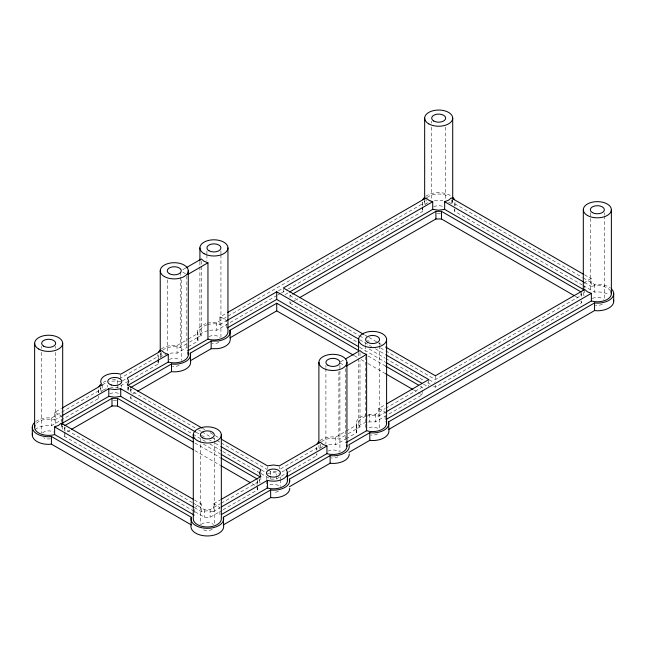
<?xml version="1.0" encoding="UTF-8"?>
<svg xmlns="http://www.w3.org/2000/svg" width="646" height="646" viewBox="0 0 646 646"><rect width="100%" height="100%" fill="white"/><g stroke="black" fill="none" stroke-linecap="round" stroke-linejoin="round"><path stroke-width="0.48" stroke-dasharray="3.23 2.42" d="M62.202 429.38L62.686 425.286M194.115 511.261L64.657 436.518L65.02 432.053M128.788 387.204L128.312 391.21L127.343 392.558M205.485 441.493L130.758 398.348L131.13 396.749M222.999 509.823L257.423 489.951L257.423 486.745M259.878 482.812L259.401 480.713L259.878 478.621M346.135 438.731L356.584 432.699L356.221 423.469L356.778 421.022A16.36 9.448 0 0 1 365.927 414.837M356.221 431.1L356.778 428.653A16.36 9.448 0 0 1 367.526 422.113M454.679 205.614L455.042 202.101L455.042 205.921M582.401 285.08L454.679 211.339L455.042 206.873M583.637 292.307L583.798 295.795M182.761 269.713L186.145 267.759M36.515 423.235A14.026 8.099 0 0 1 52.294 419.464L54.627 420.021L54.627 412.39L61.548 408.393M207.721 324.607A14.026 8.099 0 0 1 217.557 324.05L219.89 324.607L219.89 316.976L226.883 312.939M35.683 421.531A16.36 9.448 0 0 1 48.66 417.833L51.438 418.051L98.773 390.717L98.402 389.118L98.402 392.93M119.276 378.879L158.27 356.366L157.899 354.767L158.27 364.005L117.54 387.511L114.77 387.301A16.36 9.448 0 0 0 110.531 387.624M161.282 349.018A16.36 9.448 0 0 1 174.258 345.319L177.036 345.529L187.485 339.497M188.357 338.997L197.926 333.465L197.563 331.866A16.36 9.448 0 0 1 205.743 323.686M207.269 323.242A16.36 9.448 0 0 1 213.923 322.419L216.701 322.637L422.694 203.708L422.322 202.101L422.322 205.921M54.627 420.021L61.548 416.024M122.474 380.849L126.834 378.33M162.776 350.124A14.026 8.099 0 0 1 177.892 346.95L180.226 347.508L188.672 342.63M189.52 342.138L201.35 335.314L201.35 266.007M219.89 324.607L226.883 320.569M278.434 290.805L282.803 288.286M35.054 429.671A16.36 9.448 0 0 1 48.66 425.472L51.438 425.682L98.773 398.348L98.773 396.442M170.027 353.273A16.36 9.448 0 0 1 174.258 352.958L177.036 353.168L187.485 347.136M188.357 346.627L197.926 341.104L197.926 333.465M209.692 330.381A16.36 9.448 0 0 1 213.923 330.058L216.701 330.267L276.924 295.497M277.796 294.988L280.421 293.478M281.293 292.977L287.397 289.448M288.269 288.94L422.694 211.339L422.694 209.433M285.08 294.6L288.576 292.581M289.949 297.515L289.949 295.61L291.693 294.6M67.241 431.827L70.68 429.832M132.495 394.149L136.831 391.646M289.949 301.335L289.949 303.24L291.693 302.231M292.565 301.73L297.814 298.702M340.571 361.792L343.955 359.846M194.389 507.603L201.35 511.616L207.318 510.784L213.285 511.616L213.285 503.985L220.197 499.988M366.371 416.202A14.026 8.099 0 0 1 376.206 415.644L378.548 416.202L378.548 408.571L385.476 404.574M193.243 503.121L204.54 509.646L210.087 509.646L220.415 503.686M221.279 503.186L257.423 482.32L257.06 480.713L257.06 484.532M280.525 468.98L316.92 447.969L316.556 446.362L316.556 450.181M319.94 440.612A16.36 9.448 0 0 1 332.916 436.922L335.694 437.132L345.263 431.601M346.135 431.1L356.584 425.068L356.221 423.469M368.341 414.344L375.35 414.231L384.887 408.724M385.751 408.224L422.161 387.204L422.161 394.843L387.487 414.861M213.285 511.616L220.197 507.627M282.003 471.943L284.611 470.433M321.425 441.727A14.026 8.099 0 0 1 336.542 438.545L338.884 439.102L347.33 434.225M348.178 433.741L360 426.909L360 360.621M378.548 416.202L385.476 412.205M194.987 511.761L204.54 517.276L210.087 517.276L222.135 510.324M261.089 473.599L270.65 479.114L276.197 479.114L287.462 472.606M288.326 472.113L316.92 455.6L316.92 453.694M328.685 444.876A16.36 9.448 0 0 1 332.916 444.553L335.694 444.763L345.263 439.232M368.341 421.975L375.35 421.862L386.623 415.362M433.636 386.203L435.38 387.204L581.343 302.934L581.343 301.028M610.518 290.934A14.026 8.099 0 0 0 593.706 285.879L591.373 286.436L591.373 278.806L590.331 279.056L587.424 280.34L584.759 282.625L584.759 288.35M267.452 473.453L273.42 472.622L279.387 473.453M201.35 511.616L201.35 503.985L197.401 505.519L194.737 507.804L194.737 515.435M583.273 277.95L594.562 284.466L597.34 284.256A16.36 9.448 0 0 1 610.317 287.954M583.273 285.58L594.562 292.097L597.34 291.887A16.36 9.448 0 0 1 608.912 294.657M268.042 469.973L270.65 471.483L276.197 471.483L276.197 475.295M219.89 316.976L223.839 318.51L226.504 320.787L226.504 328.426M378.548 408.571L382.497 410.105L385.153 412.39L385.153 420.021M120.729 381.859L118.396 381.293A14.026 8.099 0 0 0 109.4 381.633M54.627 412.39L58.576 413.925L61.241 416.202L61.241 421.927M213.285 503.985L217.234 505.519L219.89 507.804L219.89 515.435M182.729 272.063L185.66 273.823M339.925 363.02L344.318 365.426M584.412 274.784L591.373 278.806M454.679 203.708L582.401 277.441M584.412 282.423L591.373 286.436M575.263 296.223L579.607 298.727M364.602 334.894L368.099 336.913M368.971 337.414L377.708 342.461M378.58 342.969L381.205 344.48M289.949 295.61L358.748 335.331M359.612 335.831L363.973 338.342M367.453 340.361L369.197 341.363M380.518 347.903L384.871 350.415M385.743 350.915L435.38 379.573L581.343 295.303L580.98 293.704L580.98 297.515M359.741 339.723L371.595 346.563M375.463 348.8L385.573 354.638M429.267 379.856L434.508 382.884M289.949 303.24L357.876 342.461M369.197 348.993L384.871 358.046M385.743 358.546L424.059 380.672M427.539 382.682L430.155 384.192M359.741 347.354L385.081 361.986M423.526 384.184L427.022 386.195M368.163 356.035L385.581 366.088M420.417 386.203L422.161 387.204M354.234 355.623L357.714 357.634M361.203 359.644L367.291 363.165M368.163 363.666L385.581 373.727M413.448 389.813L419.545 393.333M420.417 393.834L422.161 394.843M203.054 428.637L204.798 429.647M210.015 432.658L214.367 435.17M215.239 435.67L218.719 437.681M195.06 427.838L130.758 390.717L131.13 389.118L131.13 392.93M198.532 429.848L201.14 431.35M202.004 431.851L210.693 436.866M211.565 437.366L215.909 439.878M216.781 440.378L220.254 442.389M221.126 442.89L267.169 469.472M196.093 432.255L201.318 435.267M201.665 435.469L205.662 437.778M209.498 439.991L211.242 441M215.239 443.309L220.811 446.523M261.364 469.933L264.844 471.943M209.829 443.996L221.99 451.021M222.862 451.522L260.217 473.09M203.409 444.109L220.811 454.154M194.866 442.995L220.068 457.546M194.866 450.625L220.068 465.177M252.215 483.733L254.823 485.243M194.389 499.964L201.35 503.985M192.379 502.62L64.657 428.887L65.02 427.281L65.02 431.1M360 426.909L359.031 425.561A14.026 8.099 0 0 1 365.571 416.452M201.35 335.314L200.381 333.966A14.026 8.099 0 0 1 206.914 324.857M61.241 423.841L62.686 427.281M580.98 301.335L581.343 302.934M422.322 206.873L422.694 211.339M316.556 454.001L316.92 455.6M197.563 331.866L197.926 341.104M128.312 387.019L128.788 389.118M98.402 396.749L98.773 398.348M64.657 433.313L65.02 434.911M604.349 212.752L604.349 214.771M604.349 215.772L604.349 298.315M594.562 284.466L594.562 292.097M590.331 212.752L590.331 291.265M584.759 289.513L584.759 295.238M581.343 293.058L581.343 297.208M454.679 209.433L454.679 211.339M452.709 200.107L452.709 202.101M451.263 199.824L451.263 203.643M445.7 127.197L445.7 200.68M435.38 375.762L435.38 381.479M435.38 385.299L435.38 387.204M431.673 121.157L431.673 123.168M431.673 127.197L431.673 199.671M428.766 379.573L428.766 386.251M426.11 197.918L426.11 203.643M424.664 200.107L424.664 202.101M422.694 203.708L422.694 205.614M379.59 342.517L379.59 344.536M379.59 345.537L379.59 429.089M375.35 414.231L375.35 421.862M369.803 414.231L369.803 421.862M365.571 342.517L365.571 344.536M365.571 345.537L365.571 351.577M365.571 356.608L365.571 430.091M360 352.587L360 356.6M358.554 352.498L358.554 357.488M358.554 358.49L358.554 423.469M356.584 425.068L356.584 432.699M345.497 368.6L345.497 442.922M339.925 365.418L339.925 451.982M338.884 371.813L338.884 439.102M335.694 437.132L335.694 444.763M325.907 365.418L325.907 367.429M325.907 368.438L325.907 443.931M320.335 444.085L320.335 447.904M316.92 447.969L316.92 449.874M283.336 288.932L283.336 293.704M280.429 476.901L280.429 478.807M280.429 479.76L280.429 486.438M279.387 466.775L279.387 468.681M276.197 476.247L276.197 479.114M270.65 471.483L270.65 475.295M270.65 476.247L270.65 479.114M267.452 466.775L267.452 468.681M266.41 476.901L266.41 479.76M266.41 480.713L266.41 487.391M260.847 471.548L260.847 474.406M260.847 476.522L260.847 482.247M259.401 478.807L259.401 480.713M257.423 480.067L257.423 484.839M257.423 488.045L257.423 489.951M257.06 485.485L257.06 488.344M220.94 250.923L220.94 253.943M220.94 254.944L220.94 337.487M216.701 322.637L216.701 330.267M214.327 437.931L214.327 439.95M214.327 440.952L214.327 524.504M210.087 509.646L210.087 517.276M206.914 250.923L206.914 253.943M206.914 254.944L206.914 260.984M204.54 509.646L204.54 517.276M201.35 260.984L201.35 265.005M200.3 438.941L200.3 524.504M199.905 261.896L199.905 265.894M199.905 266.895L199.905 331.866M186.839 275.995L186.839 349.316M181.276 279.863L181.276 360.387M180.226 272.176L180.226 276.197M180.226 277.199L180.226 347.508M177.036 345.529L177.036 353.168M167.249 279.863L167.249 353.338M161.686 352.49L161.686 356.301M160.24 352.764L160.24 354.767M158.27 356.366L158.27 359.233M158.27 360.185L158.27 364.005M130.758 388.472L130.758 392.623M130.758 396.442L130.758 398.348M127.343 386.833L127.343 390.652M121.779 385.299L121.779 387.204M120.729 375.173L120.729 378.039M117.54 383.7L117.54 379.88L114.77 379.67A16.36 9.448 0 0 0 110.531 379.993M117.54 384.653L117.54 387.511M107.753 385.299L107.753 387.204M102.189 384.927L102.189 390.652M100.744 387.204L100.744 389.118M98.773 390.717L98.773 392.623M64.657 427.587L64.657 431.407M64.657 434.613L64.657 436.518M61.241 424.051L61.241 428.815M55.669 346.337L55.669 348.347M55.669 352.377L55.669 425.859M51.438 418.051L51.438 425.682M41.651 346.337L41.651 348.347M41.651 352.377L41.651 432.901M50.477 438.828A7.009 4.046 0 0 1 43.702 437.778M42.588 432.893A7.009 4.046 0 0 1 53.618 432.053M212.276 529.373A7.009 4.046 0 0 1 202.359 529.373M201.245 524.487A7.009 4.046 0 0 1 213.39 524.487M116.579 400.657A7.009 4.046 0 0 1 112.953 400.657M109.812 393.89A7.009 4.046 0 0 1 119.728 393.89M278.378 491.21A7.009 4.046 0 0 1 273.42 492.397M269.915 484.839A7.009 4.046 0 0 1 279.492 486.325M101.164 391.5A16.36 9.448 0 0 1 102.472 390.523M103.198 390.071A16.36 9.448 0 0 1 106.59 388.569M179.217 365.265A7.009 4.046 0 0 1 172.45 366.314M169.3 359.539A7.009 4.046 0 0 1 179.217 359.539M337.874 456.859A7.009 4.046 0 0 1 331.099 457.909M327.958 451.134A7.009 4.046 0 0 1 338.988 451.974M157.899 362.398A16.36 9.448 0 0 1 158.456 359.959M160.095 357.674A16.36 9.448 0 0 1 166.079 354.218M319.94 448.251A16.36 9.448 0 0 1 322.96 446.507M218.881 342.364A7.009 4.046 0 0 1 212.114 343.414M208.965 336.639A7.009 4.046 0 0 1 219.995 337.478M377.539 433.959A7.009 4.046 0 0 1 370.764 435.008M369.076 427.595A7.009 4.046 0 0 1 378.653 429.073M197.563 339.497A16.36 9.448 0 0 1 208.06 330.679M440.499 213.648A7.009 4.046 0 0 1 436.874 213.648M433.724 206.873A7.009 4.046 0 0 1 443.64 206.873M602.298 304.193A7.009 4.046 0 0 1 595.523 305.243M592.382 298.476A7.009 4.046 0 0 1 603.412 299.308M422.322 209.74A16.36 9.448 0 0 1 422.88 207.293M425.076 204.491A16.36 9.448 0 0 1 430.502 201.56M434.451 200.615A16.36 9.448 0 0 1 442.922 200.615M448.647 202.246A16.36 9.448 0 0 1 452.854 205.016M425.706 196.352A16.36 9.448 0 0 1 451.667 196.352M103.198 382.44A16.36 9.448 0 0 1 106.59 380.938M160.717 356.858A14.026 8.099 0 0 1 160.717 352.668M319.374 448.461A14.026 8.099 0 0 1 319.108 444.957M425.141 204.201A14.026 8.099 0 0 1 425.141 200.01M427.2 197.458A14.026 8.099 0 0 1 448.599 196.376M452.232 200.01A14.026 8.099 0 0 1 452.232 204.201M101.22 391.21A14.026 8.099 0 0 1 102.06 385.694M102.625 385.064A14.026 8.099 0 0 1 106.227 382.69"/><path stroke-width="0.97" d="M34.488 422.557A16.36 9.448 0 0 0 48.66 436.728L51.438 436.518L191.321 517.276L190.958 518.883A16.36 9.448 0 0 0 207.318 528.323A16.36 9.448 0 0 0 223.678 518.883L223.306 517.276L270.65 489.951L273.42 490.161A16.36 9.448 0 0 0 289.779 480.713L289.416 479.114L330.138 455.6L332.916 455.81A16.36 9.448 0 0 0 349.276 446.362L348.913 444.763L369.803 432.699L372.58 432.909A16.36 9.448 0 0 0 388.94 423.469L388.577 421.862L594.562 302.934L597.34 303.144A16.36 9.448 0 0 0 611.512 288.98M191.321 517.276L190.958 526.514A16.36 9.448 0 0 0 207.318 535.962A16.36 9.448 0 0 0 223.678 526.514L223.306 517.276M186.145 267.759L201.35 258.981L204.007 261.259L207.955 262.793L207.955 339.126L187.687 350.835M187.687 274.502L207.955 262.793M62.412 407.892L102.189 384.927L101.22 383.579A14.026 8.099 0 0 1 118.396 373.663L120.729 374.22L161.686 350.576L164.342 352.861L168.291 354.396L168.291 362.026L128.215 385.169M227.755 312.43L426.11 197.918L428.766 200.195L432.715 201.73L432.715 209.369L289.448 292.081M62.105 415.701L108.803 388.747L114.77 389.578L120.729 388.747L195.576 431.956M168.291 354.396L127.343 378.039L128.788 381.479L127.343 384.927L202.182 428.137M227.368 320.287L276.722 291.79L358.861 339.215M432.715 201.73L283.336 287.979L363.73 334.386M62.105 423.34L108.803 396.378L114.77 397.209L120.729 396.378L193.832 438.586M227.368 327.926L276.722 299.429L358.861 346.845M64.657 425.682L111.992 398.348L117.54 398.348L193.13 441.993M130.758 387.511L171.489 364.005L174.258 364.215A16.36 9.448 0 0 0 190.618 354.767L190.255 353.168L211.153 341.104L218.162 340.991A16.36 9.448 0 0 0 229.726 334.313L230.283 331.866L229.919 330.267L276.722 303.24L358.587 350.503M292.565 294.1L435.913 211.339L441.46 211.339L581.343 292.097M71.544 429.34L111.992 405.987L117.54 405.987L193.13 449.624M137.695 391.145L171.489 371.636L174.258 371.846A16.36 9.448 0 0 0 190.618 362.398L190.255 353.168M190.255 360.799L211.153 348.735L218.162 348.622A16.36 9.448 0 0 0 229.726 341.944L230.283 339.497L229.919 330.267M229.919 337.898L276.722 310.879L353.362 355.122M299.558 297.693L435.913 218.97L441.46 218.97L574.391 295.723M345.642 358.869L360 350.576L362.664 352.861L366.613 354.396L366.613 430.729L346.337 442.429M346.337 366.096L366.613 354.396M221.061 499.495L260.847 476.522L259.401 473.082L260.847 469.634L221.683 447.024M386.34 404.073L428.766 379.573L385.953 354.856M221.618 506.803L267.452 480.341L269.794 480.899A14.026 8.099 0 0 0 286.969 470.982L286 469.634L326.949 445.99L326.949 453.629L286.872 476.764M386.033 411.882L591.373 293.332L591.373 300.963L386.033 419.512M221.618 514.434L267.452 487.972L269.794 488.538A14.026 8.099 0 0 0 287.228 479.308M223.306 524.915L270.65 497.582L273.42 497.791A16.36 9.448 0 0 0 289.779 488.344M289.416 486.745L330.138 463.23L332.916 463.44A16.36 9.448 0 0 0 349.276 454.001M348.913 452.394L369.803 440.33L372.58 440.548A16.36 9.448 0 0 0 388.94 431.1L388.577 421.862M388.577 429.501L594.562 310.573L597.34 310.783A16.36 9.448 0 0 0 613.45 299.696M583.895 289.755L444.65 209.369L444.65 201.73L448.599 200.195L451.263 197.918L583.54 274.284M444.65 209.369L438.682 210.2L432.715 209.369M193.865 514.935L54.627 434.54L54.627 426.909L58.576 425.375L61.241 423.09L193.517 499.463M54.627 434.54L52.294 435.105A14.026 8.099 0 0 1 35.118 425.189M191.321 524.915L51.438 444.149L48.66 444.359A16.36 9.448 0 0 1 32.55 433.272M591.373 293.332L587.424 291.79L584.759 289.513L435.38 375.762L385.573 346.999M591.373 300.963L593.706 301.52A14.026 8.099 0 0 0 610.882 291.604M207.955 339.126L210.297 339.691A14.026 8.099 0 0 0 227.949 331.866L227.949 247.903M168.291 362.026L170.633 362.584A14.026 8.099 0 0 0 187.808 352.668M366.613 430.729L368.947 431.286A14.026 8.099 0 0 0 386.122 421.37M326.949 445.99L323 444.456L320.335 442.179L279.387 465.823L273.42 464.983L267.452 465.823L221.328 439.191M326.949 453.629L329.29 454.186A14.026 8.099 0 0 0 346.724 444.957M444.65 201.73L583.895 282.124M385.953 362.487L421.781 383.175M385.581 366.088L418.673 385.194M385.581 373.727L412.576 389.312M221.683 454.663L259.975 476.764M220.932 458.046L257.423 479.114M220.932 465.677L250.478 482.732M54.627 426.909L193.865 507.296M613.7 293.704L613.7 301.335M611.366 209.732L611.366 293.704M594.562 302.934L594.562 310.573M583.314 209.732L583.314 290.7M452.709 118.137L452.709 199.105M441.46 211.339L441.46 218.97M435.913 211.339L435.913 218.97M424.664 118.137L424.664 199.105M386.599 339.497A14.026 8.099 0 0 1 365.571 346.514A14.026 8.099 0 0 1 365.571 332.488A14.026 8.099 0 0 1 386.599 339.497L386.599 423.469M369.803 432.699L369.803 440.33M358.554 339.497L358.554 351.497M346.942 362.398A14.026 8.099 0 0 1 325.907 369.407A14.026 8.099 0 0 1 325.907 355.389A14.026 8.099 0 0 1 346.942 362.398L346.942 446.362M330.138 455.6L330.138 463.23M318.89 362.398L318.89 443.366M289.416 479.114L289.416 481.02M287.446 473.082L287.446 480.713M276.722 291.79L276.722 299.429M276.722 303.24L276.722 310.879M270.65 489.951L270.65 497.582M267.452 480.341L267.452 487.972M221.336 434.911A14.026 8.099 0 0 1 200.3 441.929A14.026 8.099 0 0 1 200.3 427.902A14.026 8.099 0 0 1 221.336 434.911L221.336 518.883A14.026 8.099 0 0 1 207.318 526.975A14.026 8.099 0 0 1 193.291 518.883L193.291 434.911M211.153 341.104L211.153 348.735M199.905 247.903L199.905 260.895M188.285 270.803L188.285 354.767M171.489 364.005L171.489 371.636M160.24 270.803L160.24 351.771M120.729 388.747L120.729 396.378M117.54 398.348L117.54 405.987M111.992 398.348L111.992 405.987M108.803 388.747L108.803 396.378M62.686 343.317L62.686 424.285M51.438 436.518L51.438 444.149M34.634 343.317L34.634 427.281M32.3 427.281L32.3 434.911M317.113 443.923A16.36 9.448 0 0 1 318.744 441.646M422.88 199.662A16.36 9.448 0 0 1 424.519 197.377M452.854 197.377A16.36 9.448 0 0 1 454.485 199.662M158.456 352.32A16.36 9.448 0 0 1 160.095 350.043M98.967 386.671A16.36 9.448 0 0 1 100.598 384.394M202.359 437.778A7.009 4.046 0 0 0 214.084 435.961A7.009 4.046 0 0 0 205.501 431.003A7.009 4.046 0 0 0 202.359 437.778M327.958 365.265A7.009 4.046 0 0 0 339.691 363.448A7.009 4.046 0 0 0 331.099 358.49A7.009 4.046 0 0 0 327.958 365.265M592.382 212.599A7.009 4.046 0 0 0 604.115 210.782A7.009 4.046 0 0 0 595.523 205.824A7.009 4.046 0 0 0 592.382 212.599M208.965 250.761A7.009 4.046 0 0 0 220.698 248.952A7.009 4.046 0 0 0 212.114 243.994A7.009 4.046 0 0 0 208.965 250.761M111.257 384.992A7.009 4.046 0 0 0 121.779 381.479A7.009 4.046 0 0 0 111.257 377.975A7.009 4.046 0 0 0 111.257 384.992M43.702 346.175A7.009 4.046 0 0 0 55.435 344.366A7.009 4.046 0 0 0 46.843 339.408A7.009 4.046 0 0 0 43.702 346.175M169.3 273.662A7.009 4.046 0 0 0 181.033 271.845A7.009 4.046 0 0 0 172.45 266.887A7.009 4.046 0 0 0 169.3 273.662M433.724 120.996A7.009 4.046 0 0 0 445.457 119.187A7.009 4.046 0 0 0 436.874 114.229A7.009 4.046 0 0 0 433.724 120.996M367.622 342.364A7.009 4.046 0 0 0 379.355 340.547A7.009 4.046 0 0 0 370.764 335.589A7.009 4.046 0 0 0 367.622 342.364M269.915 476.587A7.009 4.046 0 0 0 280.429 473.082A7.009 4.046 0 0 0 269.915 469.577A7.009 4.046 0 0 0 269.915 476.587M428.766 123.862A14.026 8.099 0 0 0 452.232 120.229A14.026 8.099 0 0 0 435.057 110.321A14.026 8.099 0 0 0 428.766 123.862M587.424 215.457A14.026 8.099 0 0 0 610.882 211.831A14.026 8.099 0 0 0 593.706 201.915A14.026 8.099 0 0 0 587.424 215.457M204.007 253.628A14.026 8.099 0 0 0 227.473 249.994A14.026 8.099 0 0 0 210.297 240.078A14.026 8.099 0 0 0 204.007 253.628M164.342 276.528A14.026 8.099 0 0 0 187.808 272.895A14.026 8.099 0 0 0 170.633 262.979A14.026 8.099 0 0 0 164.342 276.528M38.744 349.042A14.026 8.099 0 0 0 62.202 345.408A14.026 8.099 0 0 0 45.034 335.492A14.026 8.099 0 0 0 38.744 349.042"/></g></svg>
